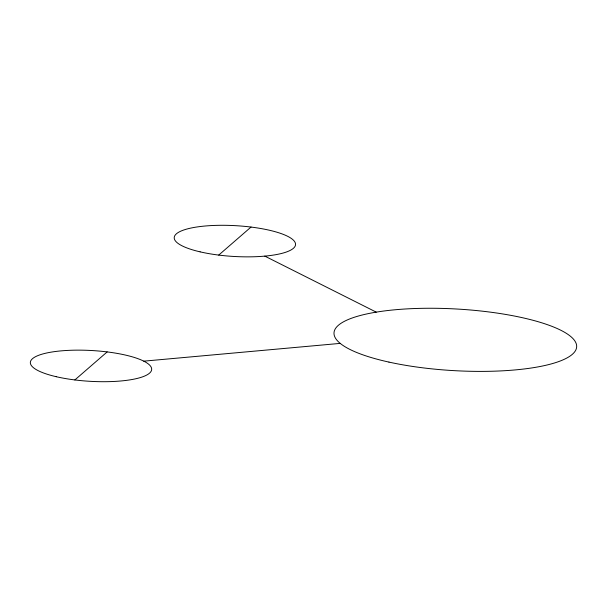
<?xml version="1.0" encoding="UTF-8"?>
<svg xmlns="http://www.w3.org/2000/svg" width="607" height="607" viewBox="0 0 607 607"><rect width="100%" height="100%" fill="white"/><g stroke="black" fill="none" stroke-linecap="round" stroke-linejoin="round"><path stroke-width="0.91" d="M74.858 379.944L107.158 351.916M218.732 255.084L251.032 227.056M143.776 361.157L340.231 343.387M264.819 256.116L376.241 312.135M56.239 376.704A60.761 15.418 3.3 0 0 151.447 370.528A60.761 15.418 3.3 0 0 65.344 350.55A60.761 15.418 3.3 0 0 56.239 376.704M200.113 251.852A60.761 15.418 3.3 0 0 295.321 245.668A60.761 15.418 3.3 0 0 209.218 225.698A60.761 15.418 3.3 0 0 200.113 251.852M388.958 362.098A121.521 30.836 3.3 0 0 576.483 348.061A121.521 30.836 3.3 0 0 400.559 309.312A121.521 30.836 3.3 0 0 388.958 362.098"/></g></svg>
